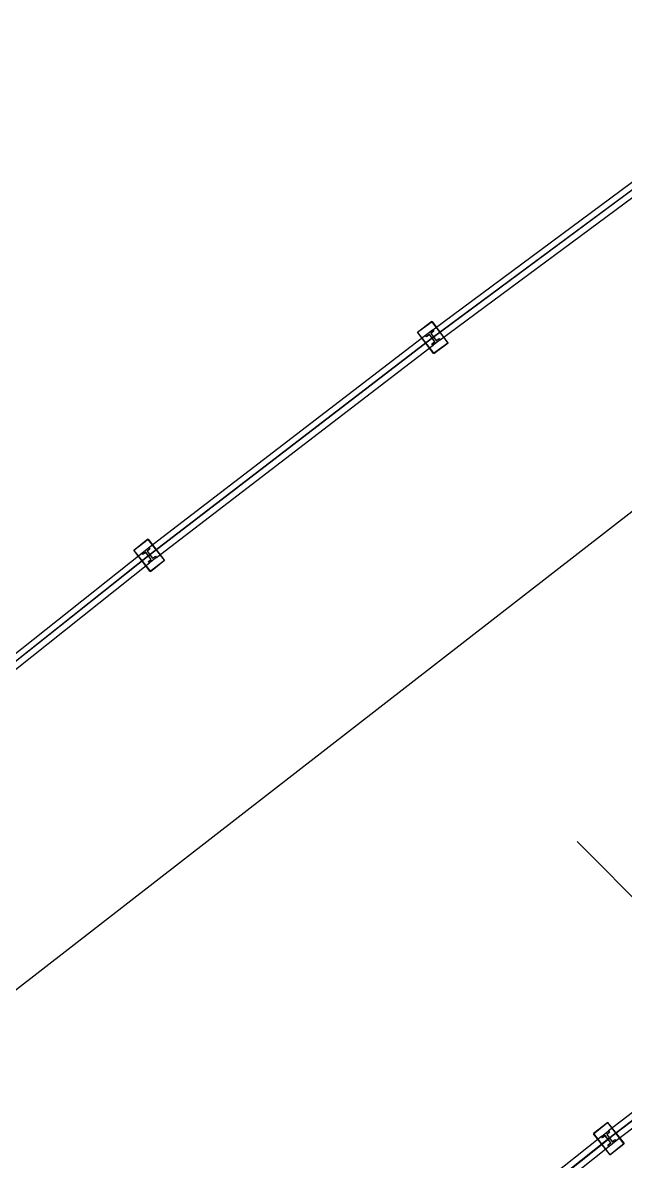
# Model space of a CAD drawing. Extents: x 421500 to 422711, y 436000 to 437000.
# Drawn here: x 422010.84 to 422014.21, y 436548.26 to 436554.63 of the extents above; entities that cross this region are included whole.
import ezdxf

# ---------------------------------------------------------------- set-up
doc = ezdxf.new("R2010")
doc.units = 0
doc.layers.get('0').update_dxf_attribs({"color": 210})
for name, color, linetype in [('716709-ExBase$0$XC-LCCCarriageway', 251, 'Continuous'), ('Pr-Kerb', 2, 'Continuous'), ('Pr-KerbEdge', 8, 'Continuous'), ('Pr-PGR', 7, 'Continuous'), ('Pr-PGR-Panels', 4, 'Continuous'), ('z-dwgnotes', 11, 'Continuous')]:
    doc.layers.add(name, color=color, linetype=linetype)

# ---------------------------------------------------------------- blocks, each defined once
blk = doc.blocks.new('plan-pgr-2')
for p, q in [((0, 0), (2, 0)), ((1.975, 0.035), (0.025, 0.035)), ((1.975, -0.035), (0.025, -0.035))]:
    blk.add_line(p, q)
for points in [[(0.05, -0.075), (0.05, 0.075), (-0.05, 0.075), (-0.05, -0.075)], [(2.05, 0.075), (2.05, -0.075), (1.95, -0.075), (1.95, 0.075)]]:
    blk.add_lwpolyline(points, close=True)
at = {"flags": 128}
for points in [[(-0.025, 0.035), (0.025, 0.035), (0.025, 0.025), (0.005, 0.025), (0.005, -0.025), (0.025, -0.025), (0.025, -0.035), (-0.025, -0.035), (-0.025, -0.025), (-0.005, -0.025), (-0.005, 0.025), (-0.025, 0.025)], [(1.975, 0.035), (2.025, 0.035), (2.025, 0.025), (2.005, 0.025), (2.005, -0.025), (2.025, -0.025), (2.025, -0.035), (1.975, -0.035), (1.975, -0.025), (1.995, -0.025), (1.995, 0.025), (1.975, 0.025)]]:
    blk.add_lwpolyline(points, close=True, dxfattribs=at)
for centre in [(0, 0), (2, 0)]:
    blk.add_circle(centre, 0.0025)

msp = doc.modelspace()

# ---------------------------------------------------------------- linework, layer by layer
at = {"layer": '716709-ExBase$0$XC-LCCCarriageway', "flags": 128}
msp.add_lwpolyline([(422003.3625, 436555.436), (422006.3284, 436555.4484), (422007.2895, 436555.4351), (422009.1002, 436555.5849), (422009.9826, 436555.658), (422013.7582, 436556.0957), (422016.8203, 436556.6982), (422018.0906, 436556.9569), (422018.7057, 436556.8821), (422019.138, 436556.438), (422019.1968, 436555.8233), (422018.8585, 436555.3068), (422018.0583, 436554.7577), (422016.3284, 436553.5044), (422010.7978, 436549.2121), (422010.0685, 436548.6506), (422007.3605, 436546.2958), (422006.6381, 436545.6292), (422005.2365, 436544.334), (422004.3783, 436543.4697)], dxfattribs=at)
msp.add_lwpolyline([(422003.3625, 436555.436), (422006.3284, 436555.4484), (422007.2895, 436555.4351), (422009.1002, 436555.5849), (422009.9826, 436555.658), (422013.7582, 436556.0957), (422016.8203, 436556.6982), (422018.0906, 436556.9569), (422018.7057, 436556.8821), (422019.138, 436556.438), (422019.1968, 436555.8233), (422018.8585, 436555.3068), (422018.0583, 436554.7577), (422016.3284, 436553.5044), (422010.7978, 436549.2121), (422010.0685, 436548.6506), (422007.3605, 436546.2958), (422006.6381, 436545.6292), (422005.2365, 436544.334), (422004.3783, 436543.4697)], dxfattribs=at)
at = {"layer": 'Pr-Kerb', "flags": 128}
for points in [[(422039.622, 436486.1173), (422016.8777, 436501.1206, -0.052241), (422011.2409, 436505.7494), (422010.7347, 436506.2622, -0.404434), (422010.4497, 436534.0673, -0.049838), (422026.9382, 436548.3202), (422053.019, 436566.6734, 0.005602), (422055.0958, 436568.17), (422082.5713, 436588.44, 0.01839), (422089.1438, 436593.6728, 0.008127), (422104.0695, 436606.9074, 0.021753), (422111.0971, 436613.9318), (422145.3144, 436651.2463), (422166.4845, 436675.2427)], [(422019.1826, 436551.5749), (422019.0154, 436551.4572, 0.020624), (422011.2955, 436545.5341)]]:
    msp.add_lwpolyline(points, format="xyb", dxfattribs=at)
at = {"layer": 'Pr-KerbEdge', "flags": 128}
msp.add_lwpolyline([(422019.1087, 436551.6757), (422018.9434, 436551.5594, 0.020624), (422011.2153, 436545.63)], format="xyb", dxfattribs=at)
at = {"layer": 'Pr-KerbEdge'}
msp.add_arc((422086.9238, 436454.9562), 118.125, 133.732121, 133.732121, dxfattribs=at)
at = {"layer": 'Pr-PGR', "flags": 128}
for points in [[(422026.83, 436559.6911), (422027.1227, 436557.7126), (422025.4871, 436556.5616), (422023.8514, 436555.4106), (422022.2158, 436554.2596), (422020.5802, 436553.1087), (422018.9469, 436551.9544), (422017.3209, 436550.7899), (422015.71, 436549.6045), (422014.1222, 436548.3885), (422012.5558, 436547.1449), (422011.007, 436545.8795)], [(422006.6555, 436542.4742), (422005.9799, 436543.2115), (422004.6286, 436544.686), (422005.4059, 436546.5287), (422006.9108, 436547.846), (422008.4364, 436549.1393), (422009.9832, 436550.4071), (422011.5509, 436551.6491), (422013.1379, 436552.8662), (422014.745, 436554.0567), (422016.3711, 436555.2211), (422018.0084, 436556.3696), (422019.7987, 436557.2612), (422021.7162, 436557.8297)]]:
    msp.add_lwpolyline(points, dxfattribs=at)
at = {"layer": 'z-dwgnotes'}
msp.add_line((422022.6991, 436541.2482), (422013.945, 436550.0495), dxfattribs=at)

# ---------------------------------------------------------------- block references
at = {"layer": 'Pr-PGR-Panels'}
for p, rotation in [((422014.745, 436554.0567), 216.5312515119527), ((422013.1379, 436552.8662), 217.4842817202364), ((422011.5509, 436551.6491), 218.3882916120591), ((422014.1222, 436548.3885), 37.44843923976229), ((422012.5558, 436547.1449), 38.44616827937854)]:
    msp.add_blockref('plan-pgr-2', p, dxfattribs=dict(at, rotation=rotation))

doc.saveas('drawing.dxf')
